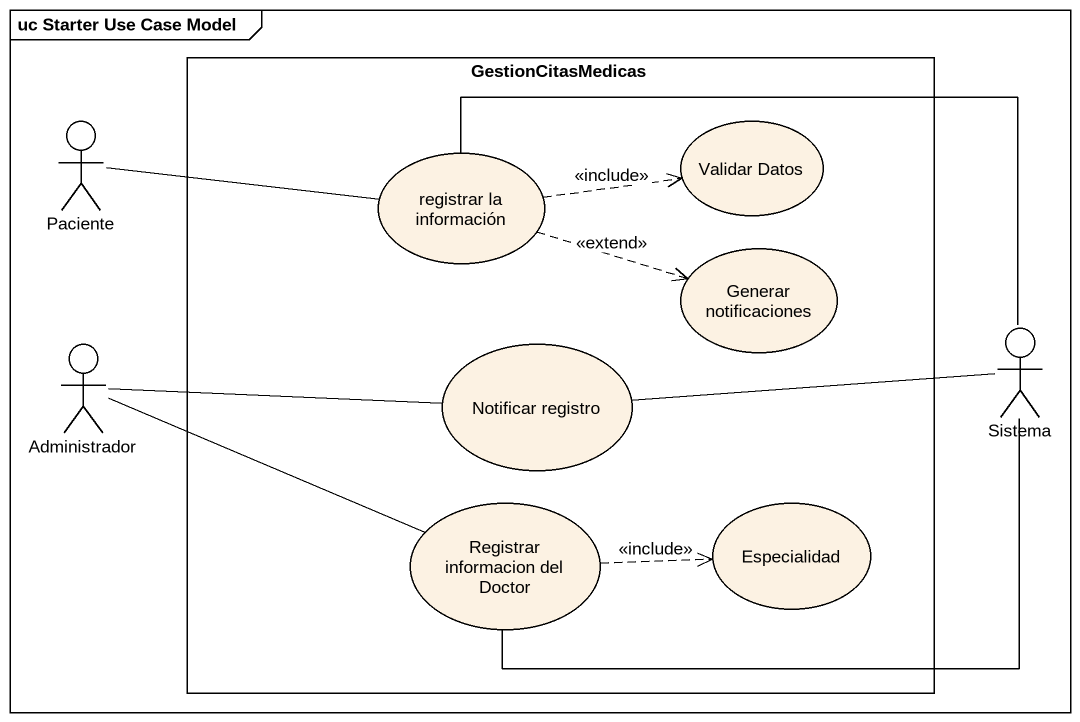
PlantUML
@startuml
mainframe uc Starter Use Case Model
rectangle GestionCitasMedicas {
  usecase "registrar la información" as registrar_la_información
  usecase "Validar Datos" as Validar_Datos
  usecase "Generar notificaciones" as Generar_notificaciones
  usecase "Notificar registro" as Notificar_registro
  usecase "Registrar informacion del Doctor" as Registrar_informacion_del
  usecase Especialidad
}
actor Paciente
actor Administrador
actor Sistema
Paciente -right- registrar_la_información
registrar_la_información .right.> Validar_Datos : <<include>>
registrar_la_información .right.> Generar_notificaciones : <<extend>>
registrar_la_información -right- Sistema
Administrador -right- Notificar_registro
Administrador -right- Registrar_informacion_del
Notificar_registro -right- Sistema
Registrar_informacion_del -right- Sistema
Registrar_informacion_del .right.> Especialidad : <<include>>
@enduml
